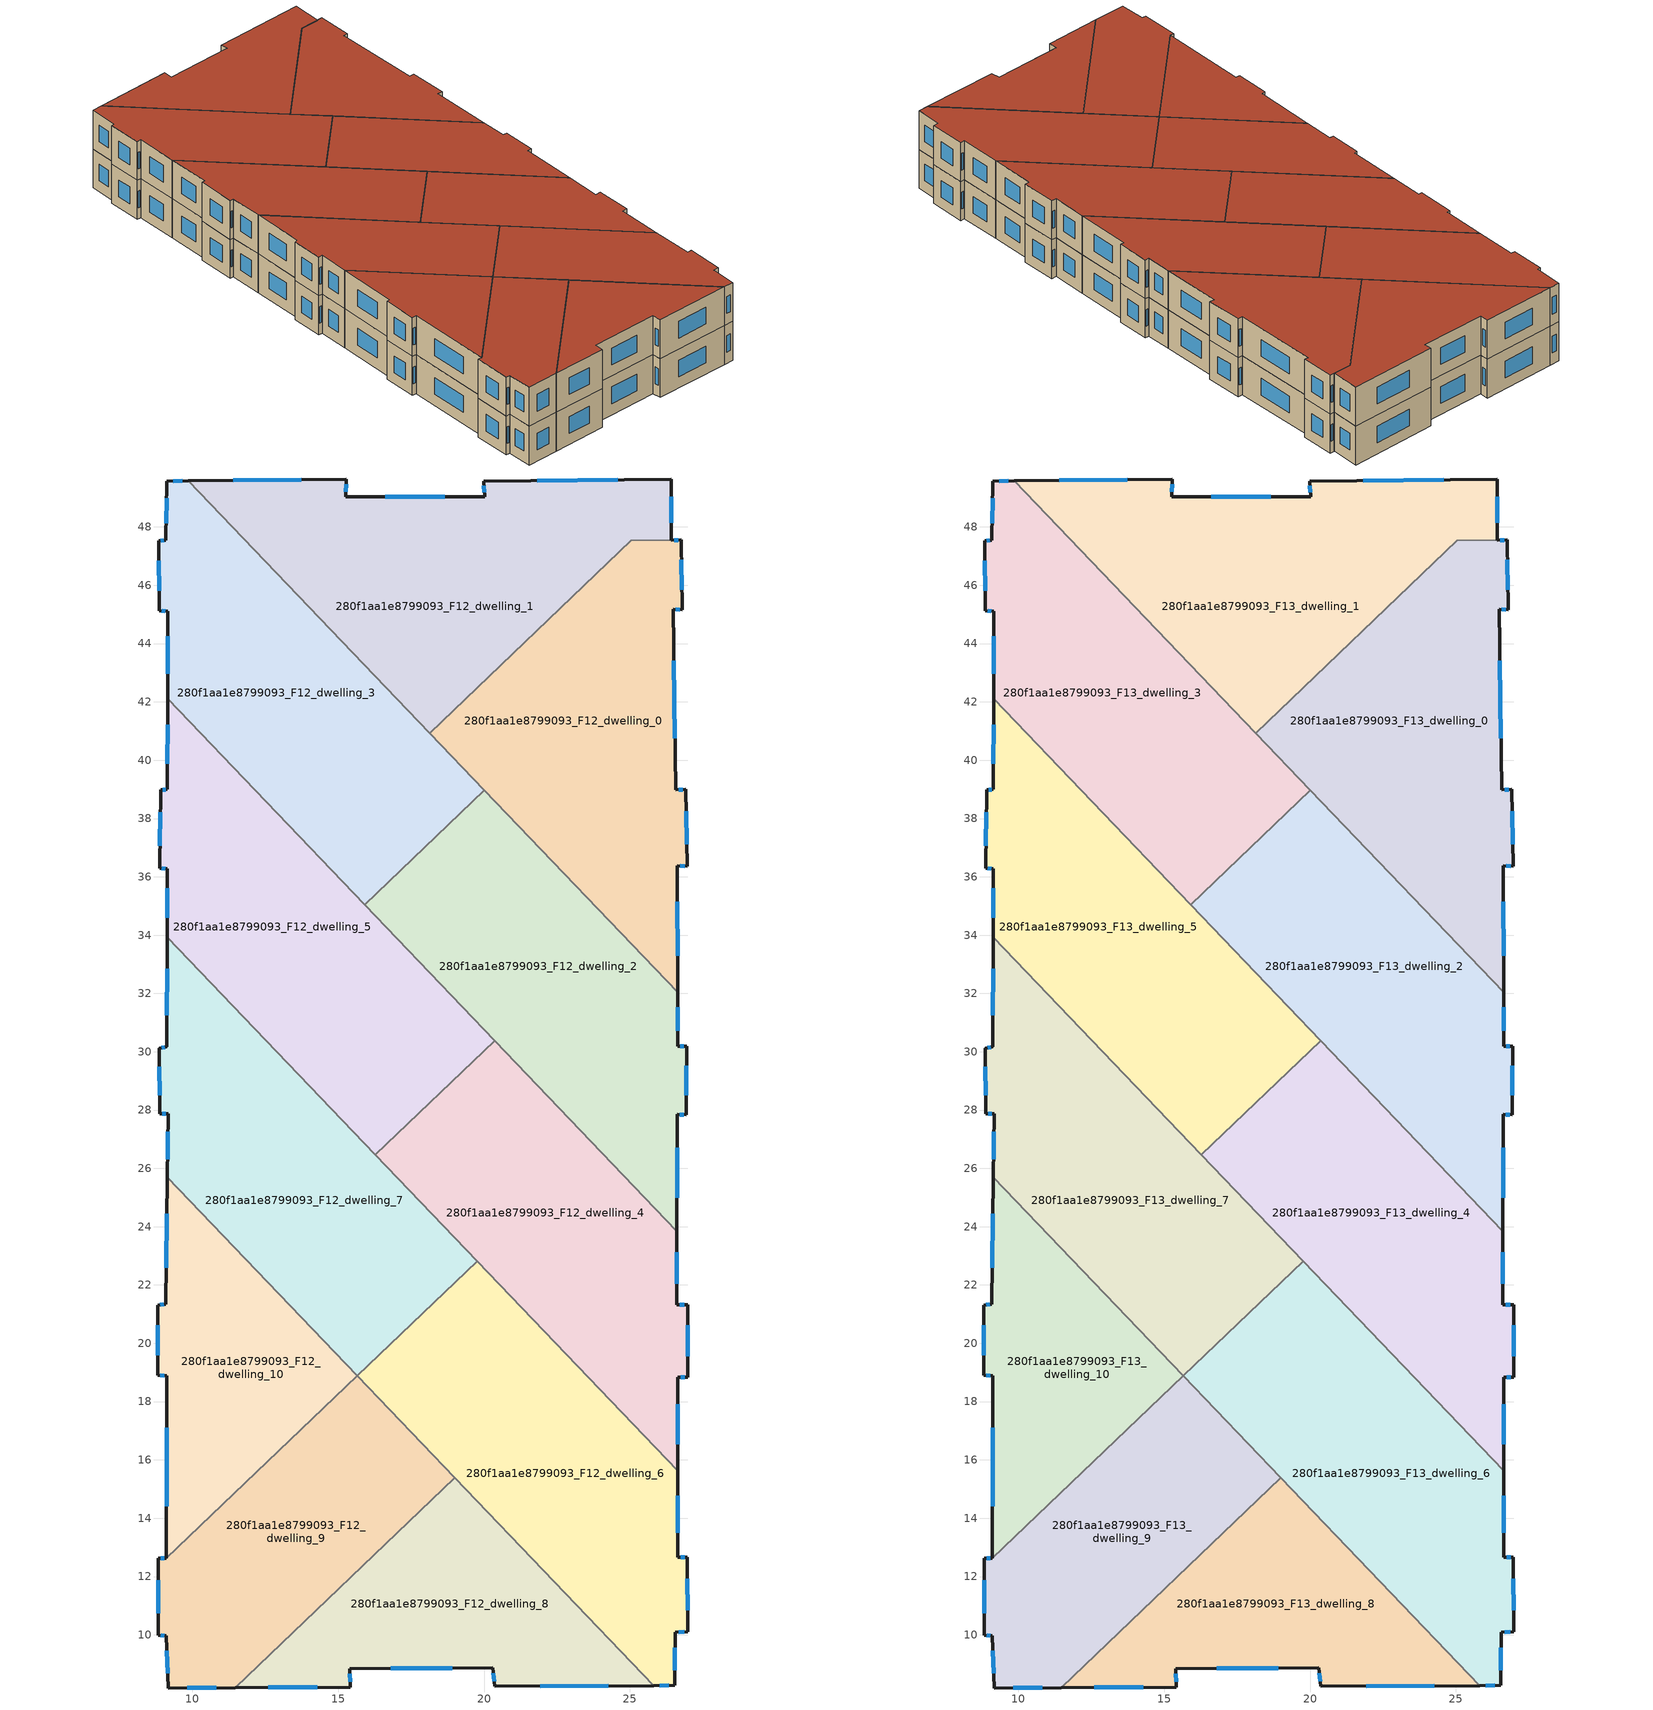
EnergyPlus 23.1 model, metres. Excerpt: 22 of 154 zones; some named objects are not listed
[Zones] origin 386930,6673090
280f1aa1e8799093_F12_dwelling_0
 floor to 280f1aa1e8799093_F11_dwelling_0 (EU_floor_Construction): 26.76,47.55 26.79,45.16 26.49,45.18 26.57,38.99 26.93,39 26.97,36.36 26.63,36.39 26.64,32.05 18.14,40.92 25.05,47.54 z36
 wall outside (EU_wall_Construction): 26.64,32.05 26.63,36.39 26.97,36.36 26.93,39 26.57,38.99 26.49,45.18 26.79,45.16 26.76,47.55 26.42,47.55 z36:39
 wall to 280f1aa1e8799093_F12_dwelling_1 (EU_wall_Construction): 26.42,47.55 25.05,47.54 18.14,40.92 z36:39
 wall to 280f1aa1e8799093_F12_dwelling_2 (EU_wall_Construction): 20.01,38.97 26.64,32.05 z36:39
 wall to 280f1aa1e8799093_F12_dwelling_3 (EU_wall_Construction): 18.14,40.92 20.01,38.97 z36:39
 window (EU_Window_Construction): 26.82,38.99 26.67,38.99 / 26.96,37.11 26.94,38.24 / 26.73,36.38 26.88,36.37 / 26.64,33.29 26.63,35.15 / 26.66,47.55 26.52,47.55 / 26.78,45.85 26.77,46.87 / 26.58,45.17 26.71,45.17 / 26.55,40.76 26.51,43.41 z36.86:38.14
280f1aa1e8799093_F12_dwelling_1
 floor to 280f1aa1e8799093_F11_dwelling_1 (EU_floor_Construction): 26.43,49.63 26.42,47.55 25.05,47.54 18.14,40.92 9.85,49.58 15.28,49.64 15.26,49.04 20.02,49.04 19.99,49.57 z36
 wall outside (EU_wall_Construction): 26.42,47.55 26.43,49.63 19.99,49.57 20.02,49.04 15.26,49.04 15.28,49.64 9.85,49.58 z36:39
 wall to 280f1aa1e8799093_F12_dwelling_3 (EU_wall_Construction): 9.85,49.58 18.14,40.92 z36:39
 window (EU_Window_Construction): 13.73,49.63 11.4,49.6 / 15.26,49.21 15.27,49.47 / 18.66,49.04 16.62,49.04 / 20,49.42 20.01,49.19 / 24.59,49.62 21.83,49.59 / 26.42,48.15 26.43,49.04 z36.86:38.14
280f1aa1e8799093_F12_dwelling_10
 floor to 280f1aa1e8799093_F11_dwelling_10 (EU_floor_Construction): 9.14,25.69 15.65,18.89 9.11,12.63 9.12,18.89 8.81,18.9 8.81,21.3 9.09,21.34 z36
 wall outside (EU_wall_Construction): 9.14,25.69 9.09,21.34 8.81,21.3 8.81,18.9 9.12,18.89 9.11,12.63 z36:39
 wall to 280f1aa1e8799093_F12_dwelling_7 (EU_wall_Construction): 15.65,18.89 9.14,25.69 z36:39
 wall to 280f1aa1e8799093_F12_dwelling_9 (EU_wall_Construction): 9.11,12.63 15.65,18.89 z36:39
 window (EU_Window_Construction): 9.01,21.33 8.89,21.31 / 9.13,24.45 9.1,22.59 / 9.11,17.1 9.11,14.42 / 8.9,18.9 9.03,18.89 / 8.81,20.62 8.81,19.59 z36.86:38.14
280f1aa1e8799093_F12_dwelling_2
 floor to 280f1aa1e8799093_F11_dwelling_2 (EU_floor_Construction): 26.64,32.05 26.64,30.2 26.95,30.19 26.94,27.84 26.63,27.85 26.62,23.85 15.9,35.04 20.01,38.97 z36
 wall outside (EU_wall_Construction): 26.62,23.85 26.63,27.85 26.94,27.84 26.95,30.19 26.64,30.2 26.64,32.05 z36:39
 wall to 280f1aa1e8799093_F12_dwelling_3 (EU_wall_Construction): 20.01,38.97 15.9,35.04 z36:39
 wall to 280f1aa1e8799093_F12_dwelling_4 (EU_wall_Construction): 20.36,30.39 26.62,23.85 z36:39
 wall to 280f1aa1e8799093_F12_dwelling_5 (EU_wall_Construction): 15.9,35.04 20.36,30.39 z36:39
 window (EU_Window_Construction): 26.62,24.99 26.63,26.71 / 26.64,30.72 26.64,31.52 / 26.86,30.19 26.73,30.19 / 26.94,28.51 26.94,29.52 / 26.72,27.85 26.85,27.84 z36.86:38.14
280f1aa1e8799093_F12_dwelling_3
 floor to 280f1aa1e8799093_F11_dwelling_3 (EU_floor_Construction): 9.85,49.58 20.01,38.97 15.9,35.04 9.14,42.11 9.15,45.11 8.87,45.13 8.84,47.53 9.09,47.54 9.12,49.57 z36
 wall outside (EU_wall_Construction): 9.85,49.58 9.12,49.57 9.09,47.54 8.84,47.53 8.87,45.13 9.15,45.11 9.14,42.11 z36:39
 wall to 280f1aa1e8799093_F12_dwelling_5 (EU_wall_Construction): 9.14,42.11 15.9,35.04 z36:39
 window (EU_Window_Construction): 8.84,46.85 8.86,45.82 / 9.02,47.54 8.91,47.53 / 9.12,48.99 9.1,48.12 / 9.65,49.58 9.33,49.57 / 9.14,44.25 9.14,42.96 / 8.95,45.12 9.07,45.12 z36.86:38.14
280f1aa1e8799093_F12_dwelling_4
 floor to 280f1aa1e8799093_F11_dwelling_4 (EU_floor_Construction): 26.62,23.85 26.61,21.33 26.98,21.32 26.99,18.84 26.65,18.83 26.65,15.62 16.27,26.47 20.36,30.38 z36
 wall outside (EU_wall_Construction): 26.65,15.62 26.65,18.83 26.99,18.84 26.98,21.32 26.61,21.33 26.62,23.85 z36:39
 wall to 280f1aa1e8799093_F12_dwelling_5 (EU_wall_Construction): 20.36,30.38 16.27,26.47 z36:39
 wall to 280f1aa1e8799093_F12_dwelling_6 (EU_wall_Construction): 19.76,22.82 26.65,15.62 z36:39
 wall to 280f1aa1e8799093_F12_dwelling_7 (EU_wall_Construction): 16.27,26.47 19.76,22.82 z36:39
 window (EU_Window_Construction): 26.65,16.54 26.65,17.92 / 26.61,22.05 26.61,23.13 / 26.87,21.32 26.71,21.33 / 26.99,19.55 26.98,20.61 / 26.74,18.83 26.89,18.84 z36.86:38.14
280f1aa1e8799093_F12_dwelling_5
 floor to 280f1aa1e8799093_F11_dwelling_5 (EU_floor_Construction): 9.14,42.11 20.36,30.38 16.27,26.47 9.13,33.92 9.14,36.28 8.87,36.3 8.91,38.98 9.14,39 z36
 wall outside (EU_wall_Construction): 9.14,42.11 9.14,39 8.91,38.98 8.87,36.3 9.14,36.28 9.13,33.92 z36:39
 wall to 280f1aa1e8799093_F12_dwelling_7 (EU_wall_Construction): 9.13,33.92 16.27,26.47 z36:39
 window (EU_Window_Construction): 8.9,38.21 8.88,37.06 / 9.08,38.99 8.98,38.98 / 9.14,41.22 9.14,39.89 / 9.14,35.6 9.13,34.6 / 8.95,36.29 9.06,36.28 z36.86:38.14
280f1aa1e8799093_F12_dwelling_6
 floor to 280f1aa1e8799093_F11_dwelling_6 (EU_floor_Construction): 26.65,15.62 26.65,12.66 26.97,12.66 26.98,10.11 26.55,10.08 26.54,8.26 25.83,8.26 15.65,18.89 19.76,22.82 z36
 wall outside (EU_wall_Construction): 25.83,8.26 26.54,8.26 26.55,10.08 26.98,10.11 26.97,12.66 26.65,12.66 26.65,15.62 z36:39
 wall to 280f1aa1e8799093_F12_dwelling_7 (EU_wall_Construction): 19.76,22.82 15.65,18.89 z36:39
 wall to 280f1aa1e8799093_F12_dwelling_8 (EU_wall_Construction): 19,15.39 25.83,8.26 z36:39
 wall to 280f1aa1e8799093_F12_dwelling_9 (EU_wall_Construction): 15.65,18.89 19,15.39 z36:39
 window (EU_Window_Construction): 26.54,8.78 26.55,9.56 / 26.03,8.26 26.33,8.26 / 26.65,13.5 26.65,14.77 / 26.88,12.66 26.74,12.66 / 26.98,10.84 26.97,11.93 / 26.68,10.09 26.86,10.1 z36.86:38.14
280f1aa1e8799093_F12_dwelling_7
 floor to 280f1aa1e8799093_F11_dwelling_7 (EU_floor_Construction): 9.13,33.92 19.76,22.82 15.65,18.89 9.14,25.69 9.17,27.88 8.88,27.87 8.87,30.12 9.12,30.18 z36
 wall outside (EU_wall_Construction): 9.13,33.92 9.12,30.18 8.87,30.12 8.88,27.87 9.17,27.88 9.14,25.69 z36:39
 window (EU_Window_Construction): 8.87,29.48 8.87,28.51 / 9.05,30.16 8.94,30.14 / 9.13,32.85 9.12,31.25 / 9.16,27.25 9.15,26.31 / 8.96,27.87 9.08,27.87 z36.86:38.14
280f1aa1e8799093_F12_dwelling_8
 floor to 280f1aa1e8799093_F11_dwelling_8 (EU_floor_Construction): 19,15.39 25.83,8.26 20.37,8.23 20.3,8.87 15.4,8.84 15.41,8.21 11.47,8.19 z36
 wall outside (EU_wall_Construction): 11.47,8.19 15.41,8.21 15.4,8.84 20.3,8.87 20.37,8.23 25.83,8.26 z36:39
 wall to 280f1aa1e8799093_F12_dwelling_9 (EU_wall_Construction): 19,15.39 11.47,8.19 z36:39
 window (EU_Window_Construction): 12.6,8.19 14.28,8.2 / 21.93,8.24 24.27,8.25 / 20.32,8.68 20.35,8.41 / 16.8,8.85 18.9,8.86 / 15.4,8.39 15.4,8.66 z36.86:38.14
280f1aa1e8799093_F12_dwelling_9
 floor to 280f1aa1e8799093_F11_dwelling_9 (EU_floor_Construction): 15.65,18.89 19,15.39 11.47,8.19 9.17,8.18 9.11,9.97 8.83,9.99 8.83,12.63 9.11,12.63 z36
 wall outside (EU_wall_Construction): 9.11,12.63 8.83,12.63 8.83,9.99 9.11,9.97 9.17,8.18 11.47,8.19 z36:39
 window (EU_Window_Construction): 9.03,12.63 8.91,12.63 / 9.83,8.18 10.81,8.18 / 9.12,9.46 9.15,8.69 / 8.91,9.99 9.03,9.98 / 8.83,11.88 8.83,10.75 z36.86:38.14
280f1aa1e8799093_F13_dwelling_0
 floor to 280f1aa1e8799093_F12_dwelling_0 (EU_floor_Construction): 26.76,47.55 26.79,45.16 26.49,45.18 26.57,38.99 26.93,39 26.97,36.36 26.63,36.39 26.64,32.05 18.14,40.92 25.05,47.54 z39
 wall outside (EU_wall_Construction): 26.64,32.05 26.63,36.39 26.97,36.36 26.93,39 26.57,38.99 26.49,45.18 26.79,45.16 26.76,47.55 26.42,47.55 z39:42
 wall to 280f1aa1e8799093_F13_dwelling_1 (EU_wall_Construction): 26.42,47.55 25.05,47.54 18.14,40.92 z39:42
 wall to 280f1aa1e8799093_F13_dwelling_2 (EU_wall_Construction): 20.01,38.97 26.64,32.05 z39:42
 wall to 280f1aa1e8799093_F13_dwelling_3 (EU_wall_Construction): 18.14,40.92 20.01,38.97 z39:42
 window (EU_Window_Construction): 26.82,38.99 26.67,38.99 / 26.96,37.11 26.94,38.24 / 26.73,36.38 26.88,36.37 / 26.64,33.29 26.63,35.15 / 26.66,47.55 26.52,47.55 / 26.78,45.85 26.77,46.87 / 26.58,45.17 26.71,45.17 / 26.55,40.76 26.51,43.41 z39.86:41.14
 roof outside (EU_roof_Construction): 26.64,32.05 26.63,36.39 26.97,36.36 26.93,39 26.57,38.99 26.49,45.18 26.79,45.16 26.76,47.55 25.05,47.54 18.14,40.92 z42
280f1aa1e8799093_F13_dwelling_1
 floor to 280f1aa1e8799093_F12_dwelling_1 (EU_floor_Construction): 26.43,49.63 26.42,47.55 25.05,47.54 18.14,40.92 9.85,49.58 15.28,49.64 15.26,49.04 20.02,49.04 19.99,49.57 z39
 wall outside (EU_wall_Construction): 26.42,47.55 26.43,49.63 19.99,49.57 20.02,49.04 15.26,49.04 15.28,49.64 9.85,49.58 z39:42
 wall to 280f1aa1e8799093_F13_dwelling_3 (EU_wall_Construction): 9.85,49.58 18.14,40.92 z39:42
 window (EU_Window_Construction): 13.73,49.63 11.4,49.6 / 15.26,49.21 15.27,49.47 / 18.66,49.04 16.62,49.04 / 20,49.42 20.01,49.19 / 24.59,49.62 21.83,49.59 / 26.42,48.15 26.43,49.04 z39.86:41.14
 roof outside (EU_roof_Construction): 26.42,47.55 26.43,49.63 19.99,49.57 20.02,49.04 15.26,49.04 15.28,49.64 9.85,49.58 18.14,40.92 25.05,47.54 z42
280f1aa1e8799093_F13_dwelling_10
 floor to 280f1aa1e8799093_F12_dwelling_10 (EU_floor_Construction): 9.14,25.69 15.65,18.89 9.11,12.63 9.12,18.89 8.81,18.9 8.81,21.3 9.09,21.34 z39
 wall outside (EU_wall_Construction): 9.14,25.69 9.09,21.34 8.81,21.3 8.81,18.9 9.12,18.89 9.11,12.63 z39:42
 wall to 280f1aa1e8799093_F13_dwelling_7 (EU_wall_Construction): 15.65,18.89 9.14,25.69 z39:42
 wall to 280f1aa1e8799093_F13_dwelling_9 (EU_wall_Construction): 9.11,12.63 15.65,18.89 z39:42
 window (EU_Window_Construction): 9.01,21.33 8.89,21.31 / 9.13,24.45 9.1,22.59 / 9.11,17.1 9.11,14.42 / 8.9,18.9 9.03,18.89 / 8.81,20.62 8.81,19.59 z39.86:41.14
 roof outside (EU_roof_Construction): 15.65,18.89 9.14,25.69 9.09,21.34 8.81,21.3 8.81,18.9 9.12,18.89 9.11,12.63 z42
280f1aa1e8799093_F13_dwelling_2
 floor to 280f1aa1e8799093_F12_dwelling_2 (EU_floor_Construction): 26.64,32.05 26.64,30.2 26.95,30.19 26.94,27.84 26.63,27.85 26.62,23.85 15.9,35.04 20.01,38.97 z39
 wall outside (EU_wall_Construction): 26.62,23.85 26.63,27.85 26.94,27.84 26.95,30.19 26.64,30.2 26.64,32.05 z39:42
 wall to 280f1aa1e8799093_F13_dwelling_3 (EU_wall_Construction): 20.01,38.97 15.9,35.04 z39:42
 wall to 280f1aa1e8799093_F13_dwelling_4 (EU_wall_Construction): 20.36,30.39 26.62,23.85 z39:42
 wall to 280f1aa1e8799093_F13_dwelling_5 (EU_wall_Construction): 15.9,35.04 20.36,30.39 z39:42
 window (EU_Window_Construction): 26.62,24.99 26.63,26.71 / 26.64,30.72 26.64,31.52 / 26.86,30.19 26.73,30.19 / 26.94,28.51 26.94,29.52 / 26.72,27.85 26.85,27.84 z39.86:41.14
 roof outside (EU_roof_Construction): 26.62,23.85 26.63,27.85 26.94,27.84 26.95,30.19 26.64,30.2 26.64,32.05 20.01,38.97 15.9,35.04 z42
280f1aa1e8799093_F13_dwelling_3
 floor to 280f1aa1e8799093_F12_dwelling_3 (EU_floor_Construction): 9.85,49.58 20.01,38.97 15.9,35.04 9.14,42.11 9.15,45.11 8.87,45.13 8.84,47.53 9.09,47.54 9.12,49.57 z39
 wall outside (EU_wall_Construction): 9.85,49.58 9.12,49.57 9.09,47.54 8.84,47.53 8.87,45.13 9.15,45.11 9.14,42.11 z39:42
 wall to 280f1aa1e8799093_F13_dwelling_5 (EU_wall_Construction): 9.14,42.11 15.9,35.04 z39:42
 window (EU_Window_Construction): 8.84,46.85 8.86,45.82 / 9.02,47.54 8.91,47.53 / 9.12,48.99 9.1,48.12 / 9.65,49.58 9.33,49.57 / 9.14,44.25 9.14,42.96 / 8.95,45.12 9.07,45.12 z39.86:41.14
 roof outside (EU_roof_Construction): 20.01,38.97 9.85,49.58 9.12,49.57 9.09,47.54 8.84,47.53 8.87,45.13 9.15,45.11 9.14,42.11 15.9,35.04 z42
280f1aa1e8799093_F13_dwelling_4
 floor to 280f1aa1e8799093_F12_dwelling_4 (EU_floor_Construction): 26.62,23.85 26.61,21.33 26.98,21.32 26.99,18.84 26.65,18.83 26.65,15.62 16.27,26.47 20.36,30.38 z39
 wall outside (EU_wall_Construction): 26.65,15.62 26.65,18.83 26.99,18.84 26.98,21.32 26.61,21.33 26.62,23.85 z39:42
 wall to 280f1aa1e8799093_F13_dwelling_5 (EU_wall_Construction): 20.36,30.38 16.27,26.47 z39:42
 wall to 280f1aa1e8799093_F13_dwelling_6 (EU_wall_Construction): 19.76,22.82 26.65,15.62 z39:42
 wall to 280f1aa1e8799093_F13_dwelling_7 (EU_wall_Construction): 16.27,26.47 19.76,22.82 z39:42
 window (EU_Window_Construction): 26.65,16.54 26.65,17.92 / 26.61,22.05 26.61,23.13 / 26.87,21.32 26.71,21.33 / 26.99,19.55 26.98,20.61 / 26.74,18.83 26.89,18.84 z39.86:41.14
 roof outside (EU_roof_Construction): 26.65,15.62 26.65,18.83 26.99,18.84 26.98,21.32 26.61,21.33 26.62,23.85 20.36,30.38 16.27,26.47 z42
280f1aa1e8799093_F13_dwelling_5
 floor to 280f1aa1e8799093_F12_dwelling_5 (EU_floor_Construction): 9.14,42.11 20.36,30.38 16.27,26.47 9.13,33.92 9.14,36.28 8.87,36.3 8.91,38.98 9.14,39 z39
 wall outside (EU_wall_Construction): 9.14,42.11 9.14,39 8.91,38.98 8.87,36.3 9.14,36.28 9.13,33.92 z39:42
 wall to 280f1aa1e8799093_F13_dwelling_7 (EU_wall_Construction): 9.13,33.92 16.27,26.47 z39:42
 window (EU_Window_Construction): 8.9,38.21 8.88,37.06 / 9.08,38.99 8.98,38.98 / 9.14,41.22 9.14,39.89 / 9.14,35.6 9.13,34.6 / 8.95,36.29 9.06,36.28 z39.86:41.14
 roof outside (EU_roof_Construction): 20.36,30.38 9.14,42.11 9.14,39 8.91,38.98 8.87,36.3 9.14,36.28 9.13,33.92 16.27,26.47 z42
280f1aa1e8799093_F13_dwelling_6
 floor to 280f1aa1e8799093_F12_dwelling_6 (EU_floor_Construction): 26.65,15.62 26.65,12.66 26.97,12.66 26.98,10.11 26.55,10.08 26.54,8.26 25.83,8.26 15.65,18.89 19.76,22.82 z39
 wall outside (EU_wall_Construction): 25.83,8.26 26.54,8.26 26.55,10.08 26.98,10.11 26.97,12.66 26.65,12.66 26.65,15.62 z39:42
 wall to 280f1aa1e8799093_F13_dwelling_7 (EU_wall_Construction): 19.76,22.82 15.65,18.89 z39:42
 wall to 280f1aa1e8799093_F13_dwelling_8 (EU_wall_Construction): 19,15.39 25.83,8.26 z39:42
 wall to 280f1aa1e8799093_F13_dwelling_9 (EU_wall_Construction): 15.65,18.89 19,15.39 z39:42
 window (EU_Window_Construction): 26.54,8.78 26.55,9.56 / 26.03,8.26 26.33,8.26 / 26.65,13.5 26.65,14.77 / 26.88,12.66 26.74,12.66 / 26.98,10.84 26.97,11.93 / 26.68,10.09 26.86,10.1 z39.86:41.14
 roof outside (EU_roof_Construction): 26.54,8.26 26.55,10.08 26.98,10.11 26.97,12.66 26.65,12.66 26.65,15.62 19.76,22.82 15.65,18.89 25.83,8.26 z42
280f1aa1e8799093_F13_dwelling_7
 floor to 280f1aa1e8799093_F12_dwelling_7 (EU_floor_Construction): 9.13,33.92 19.76,22.82 15.65,18.89 9.14,25.69 9.17,27.88 8.88,27.87 8.87,30.12 9.12,30.18 z39
 wall outside (EU_wall_Construction): 9.13,33.92 9.12,30.18 8.87,30.12 8.88,27.87 9.17,27.88 9.14,25.69 z39:42
 window (EU_Window_Construction): 8.87,29.48 8.87,28.51 / 9.05,30.16 8.94,30.14 / 9.13,32.85 9.12,31.25 / 9.16,27.25 9.15,26.31 / 8.96,27.87 9.08,27.87 z39.86:41.14
 roof outside (EU_roof_Construction): 19.76,22.82 9.13,33.92 9.12,30.18 8.87,30.12 8.88,27.87 9.17,27.88 9.14,25.69 15.65,18.89 z42
280f1aa1e8799093_F13_dwelling_8
 floor to 280f1aa1e8799093_F12_dwelling_8 (EU_floor_Construction): 19,15.39 25.83,8.26 20.37,8.23 20.3,8.87 15.4,8.84 15.41,8.21 11.47,8.19 z39
 wall outside (EU_wall_Construction): 11.47,8.19 15.41,8.21 15.4,8.84 20.3,8.87 20.37,8.23 25.83,8.26 z39:42
 wall to 280f1aa1e8799093_F13_dwelling_9 (EU_wall_Construction): 19,15.39 11.47,8.19 z39:42
 window (EU_Window_Construction): 12.6,8.19 14.28,8.2 / 21.93,8.24 24.27,8.25 / 20.32,8.68 20.35,8.41 / 16.8,8.85 18.9,8.86 / 15.4,8.39 15.4,8.66 z39.86:41.14
 roof outside (EU_roof_Construction): 25.83,8.26 19,15.39 11.47,8.19 15.41,8.21 15.4,8.84 20.3,8.87 20.37,8.23 z42
280f1aa1e8799093_F13_dwelling_9
 floor to 280f1aa1e8799093_F12_dwelling_9 (EU_floor_Construction): 15.65,18.89 19,15.39 11.47,8.19 9.17,8.18 9.11,9.97 8.83,9.99 8.83,12.63 9.11,12.63 z39
 wall outside (EU_wall_Construction): 9.11,12.63 8.83,12.63 8.83,9.99 9.11,9.97 9.17,8.18 11.47,8.19 z39:42
 window (EU_Window_Construction): 9.03,12.63 8.91,12.63 / 9.83,8.18 10.81,8.18 / 9.12,9.46 9.15,8.69 / 8.91,9.99 9.03,9.98 / 8.83,11.88 8.83,10.75 z39.86:41.14
 roof outside (EU_roof_Construction): 19,15.39 15.65,18.89 9.11,12.63 8.83,12.63 8.83,9.99 9.11,9.97 9.17,8.18 11.47,8.19 z42
[Building]
EU S2 Campaign: North Axis=0; Terrain=City; Solar Distribution=FullExterior
[Site:Location]
Helsinki-Vantaa.AP: Latitude=60.317; Longitude=24.963; Time Zone=2; Elevation=54.6
[SizingPeriod:WeatherFileDays]
AnnualSizingPeriod: Begin Month=1; Begin Day of Month=1; End Month=12; End Day of Month=31; Day of Week for Start Day=Monday; Use Weather File Daylight Saving Period=No; Use Weather File Rain and Snow Indicators=No
[MATERIAL]
EU_InternalMass_Material: Roughness=MediumRough; Thickness=0.1; Conductivity=1; Density=1800; Specific Heat=900; Thermal Absorptance=0.9; Solar Absorptance=0.7; Visible Absorptance=0.7
[MATERIAL:NOMASS] Roughness=MediumRough; Thermal Absorptance=0.9; Solar Absorptance=0.7; Visible Absorptance=0.7
Name | Thermal Resistance
EU_wall_NoMass | 1.10183
EU_roof_NoMass; EU_floor_NoMass | 1.70606
[WINDOWMATERIAL:SIMPLEGLAZINGSYSTEM]
EU_Window_SimpleGlazing: UFactor=3.11035; Solar Heat Gain Coefficient=0.8; Visible Transmittance=0.8
[CONSTRUCTION]
EU_wall_Construction: EU_wall_NoMass
EU_roof_Construction: EU_roof_NoMass
EU_floor_Construction: EU_floor_NoMass
EU_Window_Construction: EU_Window_SimpleGlazing
EU_InternalMass_Construction: EU_InternalMass_Material
[ZONE] Type=1; Multiplier=1; Ceiling Height=autocalculate; Floor Area=autocalculate; Part of Total Floor Area=Yes
Name | Volume
280f1aa1e8799093_F12_dwelling_0; 280f1aa1e8799093_F13_dwelling_0 | 214.6875
280f1aa1e8799093_F12_dwelling_1; 280f1aa1e8799093_F13_dwelling_1 | 220.052
280f1aa1e8799093_F12_dwelling_10; 280f1aa1e8799093_F13_dwelling_10 | 130.581
280f1aa1e8799093_F12_dwelling_2; 280f1aa1e8799093_F13_dwelling_2 | 216.042
280f1aa1e8799093_F12_dwelling_3; 280f1aa1e8799093_F13_dwelling_3 | 218.72
280f1aa1e8799093_F12_dwelling_4; 280f1aa1e8799093_F13_dwelling_4 | 207.075
280f1aa1e8799093_F12_dwelling_5; 280f1aa1e8799093_F13_dwelling_5 | 227.642
280f1aa1e8799093_F12_dwelling_6; 280f1aa1e8799093_F13_dwelling_6 | 221.536
280f1aa1e8799093_F12_dwelling_7; 280f1aa1e8799093_F13_dwelling_7 | 213.204
280f1aa1e8799093_F12_dwelling_8; 280f1aa1e8799093_F13_dwelling_8 | 144.91
280f1aa1e8799093_F12_dwelling_9; 280f1aa1e8799093_F13_dwelling_9 | 159.262
[INTERNALMASS] Construction=EU_InternalMass_Construction
Name | Zone or ZoneList | Surface Area
280f1aa1e8799093_F12_dwelling_0_EU_InternalMass | 280f1aa1e8799093_F12_dwelling_0 | 71.5622
280f1aa1e8799093_F12_dwelling_1_EU_InternalMass | 280f1aa1e8799093_F12_dwelling_1 | 73.3507
280f1aa1e8799093_F12_dwelling_2_EU_InternalMass | 280f1aa1e8799093_F12_dwelling_2 | 72.0144
280f1aa1e8799093_F12_dwelling_3_EU_InternalMass | 280f1aa1e8799093_F12_dwelling_3 | 72.9069
280f1aa1e8799093_F12_dwelling_4_EU_InternalMass | 280f1aa1e8799093_F12_dwelling_4 | 69.0252
280f1aa1e8799093_F12_dwelling_5_EU_InternalMass | 280f1aa1e8799093_F12_dwelling_5 | 75.8806
280f1aa1e8799093_F12_dwelling_6_EU_InternalMass | 280f1aa1e8799093_F12_dwelling_6 | 73.8447
280f1aa1e8799093_F12_dwelling_7_EU_InternalMass | 280f1aa1e8799093_F12_dwelling_7 | 71.0675
280f1aa1e8799093_F12_dwelling_8_EU_InternalMass | 280f1aa1e8799093_F12_dwelling_8 | 48.3039
280f1aa1e8799093_F12_dwelling_9_EU_InternalMass | 280f1aa1e8799093_F12_dwelling_9 | 53.0879
280f1aa1e8799093_F12_dwelling_10_EU_InternalMass | 280f1aa1e8799093_F12_dwelling_10 | 43.5272
280f1aa1e8799093_F13_dwelling_0_EU_InternalMass | 280f1aa1e8799093_F13_dwelling_0 | 71.5622
280f1aa1e8799093_F13_dwelling_1_EU_InternalMass | 280f1aa1e8799093_F13_dwelling_1 | 73.3507
280f1aa1e8799093_F13_dwelling_2_EU_InternalMass | 280f1aa1e8799093_F13_dwelling_2 | 72.0144
280f1aa1e8799093_F13_dwelling_3_EU_InternalMass | 280f1aa1e8799093_F13_dwelling_3 | 72.9069
280f1aa1e8799093_F13_dwelling_4_EU_InternalMass | 280f1aa1e8799093_F13_dwelling_4 | 69.0252
280f1aa1e8799093_F13_dwelling_5_EU_InternalMass | 280f1aa1e8799093_F13_dwelling_5 | 75.8806
280f1aa1e8799093_F13_dwelling_6_EU_InternalMass | 280f1aa1e8799093_F13_dwelling_6 | 73.8447
280f1aa1e8799093_F13_dwelling_7_EU_InternalMass | 280f1aa1e8799093_F13_dwelling_7 | 71.0675
280f1aa1e8799093_F13_dwelling_8_EU_InternalMass | 280f1aa1e8799093_F13_dwelling_8 | 48.3039
280f1aa1e8799093_F13_dwelling_9_EU_InternalMass | 280f1aa1e8799093_F13_dwelling_9 | 53.0879
280f1aa1e8799093_F13_dwelling_10_EU_InternalMass | 280f1aa1e8799093_F13_dwelling_10 | 43.5272
[OTHEREQUIPMENT] Fuel Type=Electricity; Design Level Calculation Method=Watts/Area; Power per Zone Floor Area=1; Fraction Latent=0; Fraction Radiant=0; Fraction Lost=0; Carbon Dioxide Generation Rate=0; EndUse Subcategory=EU_Step8_InternalGains
Name | Zone or ZoneList or Space or SpaceList | Schedule
EU_Step8_InternalGain_280f1aa1e8799093_F12_dwelling_0_f000 | 280f1aa1e8799093_F12_dwelling_0 | EU_Step8_GainSchedule_280f1aa1e8799093_F12_dwelling_0_f000
EU_Step8_InternalGain_280f1aa1e8799093_F12_dwelling_1_f000 | 280f1aa1e8799093_F12_dwelling_1 | EU_Step8_GainSchedule_280f1aa1e8799093_F12_dwelling_1_f000
EU_Step8_InternalGain_280f1aa1e8799093_F12_dwelling_2_f000 | 280f1aa1e8799093_F12_dwelling_2 | EU_Step8_GainSchedule_280f1aa1e8799093_F12_dwelling_2_f000
EU_Step8_InternalGain_280f1aa1e8799093_F12_dwelling_3_f000 | 280f1aa1e8799093_F12_dwelling_3 | EU_Step8_GainSchedule_280f1aa1e8799093_F12_dwelling_3_f000
EU_Step8_InternalGain_280f1aa1e8799093_F12_dwelling_4_f000 | 280f1aa1e8799093_F12_dwelling_4 | EU_Step8_GainSchedule_280f1aa1e8799093_F12_dwelling_4_f000
EU_Step8_InternalGain_280f1aa1e8799093_F12_dwelling_5_f000 | 280f1aa1e8799093_F12_dwelling_5 | EU_Step8_GainSchedule_280f1aa1e8799093_F12_dwelling_5_f000
EU_Step8_InternalGain_280f1aa1e8799093_F12_dwelling_6_f000 | 280f1aa1e8799093_F12_dwelling_6 | EU_Step8_GainSchedule_280f1aa1e8799093_F12_dwelling_6_f000
EU_Step8_InternalGain_280f1aa1e8799093_F12_dwelling_7_f000 | 280f1aa1e8799093_F12_dwelling_7 | EU_Step8_GainSchedule_280f1aa1e8799093_F12_dwelling_7_f000
EU_Step8_InternalGain_280f1aa1e8799093_F12_dwelling_8_f000 | 280f1aa1e8799093_F12_dwelling_8 | EU_Step8_GainSchedule_280f1aa1e8799093_F12_dwelling_8_f000
EU_Step8_InternalGain_280f1aa1e8799093_F12_dwelling_9_f000 | 280f1aa1e8799093_F12_dwelling_9 | EU_Step8_GainSchedule_280f1aa1e8799093_F12_dwelling_9_f000
EU_Step8_InternalGain_280f1aa1e8799093_F12_dwelling_10_f000 | 280f1aa1e8799093_F12_dwelling_10 | EU_Step8_GainSchedule_280f1aa1e8799093_F12_dwelling_10_f000
EU_Step8_InternalGain_280f1aa1e8799093_F13_dwelling_0_f000 | 280f1aa1e8799093_F13_dwelling_0 | EU_Step8_GainSchedule_280f1aa1e8799093_F13_dwelling_0_f000
EU_Step8_InternalGain_280f1aa1e8799093_F13_dwelling_1_f000 | 280f1aa1e8799093_F13_dwelling_1 | EU_Step8_GainSchedule_280f1aa1e8799093_F13_dwelling_1_f000
EU_Step8_InternalGain_280f1aa1e8799093_F13_dwelling_2_f000 | 280f1aa1e8799093_F13_dwelling_2 | EU_Step8_GainSchedule_280f1aa1e8799093_F13_dwelling_2_f000
EU_Step8_InternalGain_280f1aa1e8799093_F13_dwelling_3_f000 | 280f1aa1e8799093_F13_dwelling_3 | EU_Step8_GainSchedule_280f1aa1e8799093_F13_dwelling_3_f000
EU_Step8_InternalGain_280f1aa1e8799093_F13_dwelling_4_f000 | 280f1aa1e8799093_F13_dwelling_4 | EU_Step8_GainSchedule_280f1aa1e8799093_F13_dwelling_4_f000
EU_Step8_InternalGain_280f1aa1e8799093_F13_dwelling_5_f000 | 280f1aa1e8799093_F13_dwelling_5 | EU_Step8_GainSchedule_280f1aa1e8799093_F13_dwelling_5_f000
EU_Step8_InternalGain_280f1aa1e8799093_F13_dwelling_6_f000 | 280f1aa1e8799093_F13_dwelling_6 | EU_Step8_GainSchedule_280f1aa1e8799093_F13_dwelling_6_f000
EU_Step8_InternalGain_280f1aa1e8799093_F13_dwelling_7_f000 | 280f1aa1e8799093_F13_dwelling_7 | EU_Step8_GainSchedule_280f1aa1e8799093_F13_dwelling_7_f000
EU_Step8_InternalGain_280f1aa1e8799093_F13_dwelling_8_f000 | 280f1aa1e8799093_F13_dwelling_8 | EU_Step8_GainSchedule_280f1aa1e8799093_F13_dwelling_8_f000
EU_Step8_InternalGain_280f1aa1e8799093_F13_dwelling_9_f000 | 280f1aa1e8799093_F13_dwelling_9 | EU_Step8_GainSchedule_280f1aa1e8799093_F13_dwelling_9_f000
EU_Step8_InternalGain_280f1aa1e8799093_F13_dwelling_10_f000 | 280f1aa1e8799093_F13_dwelling_10 | EU_Step8_GainSchedule_280f1aa1e8799093_F13_dwelling_10_f000
[ZONEVENTILATION:DESIGNFLOWRATE] Schedule=EU_AlwaysOn; Design Flow Rate Calculation Method=AirChanges/Hour; Air Changes per Hour=0.756316; Ventilation Type=Natural; Fan Pressure Rise=0; Fan Total Efficiency=1; Constant Term Coefficient=1; Temperature Term Coefficient=0; Velocity Term Coefficient=0; Velocity Squared Term Coefficient=0; Minimum Indoor Temperature=-100; Maximum Indoor Temperature=100; Delta Temperature=-100; Minimum Outdoor Temperature=-100; Maximum Outdoor Temperature=100; Maximum Wind Speed=40
Name | Zone or ZoneList or Space or SpaceList
EU_ConstantAir_280f1aa1e8799093_F12_dwelling_0 | 280f1aa1e8799093_F12_dwelling_0
EU_ConstantAir_280f1aa1e8799093_F12_dwelling_1 | 280f1aa1e8799093_F12_dwelling_1
EU_ConstantAir_280f1aa1e8799093_F12_dwelling_2 | 280f1aa1e8799093_F12_dwelling_2
EU_ConstantAir_280f1aa1e8799093_F12_dwelling_3 | 280f1aa1e8799093_F12_dwelling_3
EU_ConstantAir_280f1aa1e8799093_F12_dwelling_4 | 280f1aa1e8799093_F12_dwelling_4
EU_ConstantAir_280f1aa1e8799093_F12_dwelling_5 | 280f1aa1e8799093_F12_dwelling_5
EU_ConstantAir_280f1aa1e8799093_F12_dwelling_6 | 280f1aa1e8799093_F12_dwelling_6
EU_ConstantAir_280f1aa1e8799093_F12_dwelling_7 | 280f1aa1e8799093_F12_dwelling_7
EU_ConstantAir_280f1aa1e8799093_F12_dwelling_8 | 280f1aa1e8799093_F12_dwelling_8
EU_ConstantAir_280f1aa1e8799093_F12_dwelling_9 | 280f1aa1e8799093_F12_dwelling_9
EU_ConstantAir_280f1aa1e8799093_F12_dwelling_10 | 280f1aa1e8799093_F12_dwelling_10
EU_ConstantAir_280f1aa1e8799093_F13_dwelling_0 | 280f1aa1e8799093_F13_dwelling_0
EU_ConstantAir_280f1aa1e8799093_F13_dwelling_1 | 280f1aa1e8799093_F13_dwelling_1
EU_ConstantAir_280f1aa1e8799093_F13_dwelling_2 | 280f1aa1e8799093_F13_dwelling_2
EU_ConstantAir_280f1aa1e8799093_F13_dwelling_3 | 280f1aa1e8799093_F13_dwelling_3
EU_ConstantAir_280f1aa1e8799093_F13_dwelling_4 | 280f1aa1e8799093_F13_dwelling_4
EU_ConstantAir_280f1aa1e8799093_F13_dwelling_5 | 280f1aa1e8799093_F13_dwelling_5
EU_ConstantAir_280f1aa1e8799093_F13_dwelling_6 | 280f1aa1e8799093_F13_dwelling_6
EU_ConstantAir_280f1aa1e8799093_F13_dwelling_7 | 280f1aa1e8799093_F13_dwelling_7
EU_ConstantAir_280f1aa1e8799093_F13_dwelling_8 | 280f1aa1e8799093_F13_dwelling_8
EU_ConstantAir_280f1aa1e8799093_F13_dwelling_9 | 280f1aa1e8799093_F13_dwelling_9
EU_ConstantAir_280f1aa1e8799093_F13_dwelling_10 | 280f1aa1e8799093_F13_dwelling_10
[HVACTEMPLATE:ZONE:IDEALLOADSAIRSYSTEM] System Availability Schedule=EU_AlwaysOn; Maximum Heating Supply Air Temperature=50; Minimum Cooling Supply Air Temperature=13; Maximum Heating Supply Air Humidity Ratio=0.0156; Minimum Cooling Supply Air Humidity Ratio=0.0077; Heating Limit=NoLimit; Cooling Limit=NoLimit; Heating Availability Schedule=EU_AlwaysOn; Cooling Availability Schedule=EU_CoolingOff; Dehumidification Control Type=ConstantSensibleHeatRatio; Cooling Sensible Heat Ratio=0.7; Dehumidification Setpoint=60; Humidification Control Type=None; Humidification Setpoint=30; Outdoor Air Method=None; Outdoor Air Flow Rate per Person=0.00944; Outdoor Air Flow Rate per Zone Floor Area=0; Outdoor Air Flow Rate per Zone=0; Demand Controlled Ventilation Type=None; Outdoor Air Economizer Type=NoEconomizer; Heat Recovery Type=None; Sensible Heat Recovery Effectiveness=0.7; Latent Heat Recovery Effectiveness=0.65
Name | Template Thermostat
280f1aa1e8799093_F12_dwelling_0 | EU_HeatOnly_280f1aa1e8799093_F12_dwelling_0
280f1aa1e8799093_F12_dwelling_1 | EU_HeatOnly_280f1aa1e8799093_F12_dwelling_1
280f1aa1e8799093_F12_dwelling_2 | EU_HeatOnly_280f1aa1e8799093_F12_dwelling_2
280f1aa1e8799093_F12_dwelling_3 | EU_HeatOnly_280f1aa1e8799093_F12_dwelling_3
280f1aa1e8799093_F12_dwelling_4 | EU_HeatOnly_280f1aa1e8799093_F12_dwelling_4
280f1aa1e8799093_F12_dwelling_5 | EU_HeatOnly_280f1aa1e8799093_F12_dwelling_5
280f1aa1e8799093_F12_dwelling_6 | EU_HeatOnly_280f1aa1e8799093_F12_dwelling_6
280f1aa1e8799093_F12_dwelling_7 | EU_HeatOnly_280f1aa1e8799093_F12_dwelling_7
280f1aa1e8799093_F12_dwelling_8 | EU_HeatOnly_280f1aa1e8799093_F12_dwelling_8
280f1aa1e8799093_F12_dwelling_9 | EU_HeatOnly_280f1aa1e8799093_F12_dwelling_9
280f1aa1e8799093_F12_dwelling_10 | EU_HeatOnly_280f1aa1e8799093_F12_dwelling_10
280f1aa1e8799093_F13_dwelling_0 | EU_HeatOnly_280f1aa1e8799093_F13_dwelling_0
280f1aa1e8799093_F13_dwelling_1 | EU_HeatOnly_280f1aa1e8799093_F13_dwelling_1
280f1aa1e8799093_F13_dwelling_2 | EU_HeatOnly_280f1aa1e8799093_F13_dwelling_2
280f1aa1e8799093_F13_dwelling_3 | EU_HeatOnly_280f1aa1e8799093_F13_dwelling_3
280f1aa1e8799093_F13_dwelling_4 | EU_HeatOnly_280f1aa1e8799093_F13_dwelling_4
280f1aa1e8799093_F13_dwelling_5 | EU_HeatOnly_280f1aa1e8799093_F13_dwelling_5
280f1aa1e8799093_F13_dwelling_6 | EU_HeatOnly_280f1aa1e8799093_F13_dwelling_6
280f1aa1e8799093_F13_dwelling_7 | EU_HeatOnly_280f1aa1e8799093_F13_dwelling_7
280f1aa1e8799093_F13_dwelling_8 | EU_HeatOnly_280f1aa1e8799093_F13_dwelling_8
280f1aa1e8799093_F13_dwelling_9 | EU_HeatOnly_280f1aa1e8799093_F13_dwelling_9
280f1aa1e8799093_F13_dwelling_10 | EU_HeatOnly_280f1aa1e8799093_F13_dwelling_10
[SIZING:ZONE] Zone Cooling Design Supply Air Temperature Input Method=SupplyAirTemperature; Zone Cooling Design Supply Air Temperature=13; Zone Heating Design Supply Air Temperature Input Method=SupplyAirTemperature; Zone Heating Design Supply Air Temperature=50; Zone Cooling Design Supply Air Humidity Ratio=0.008; Zone Heating Design Supply Air Humidity Ratio=0.008; Cooling Design Air Flow Method=DesignDay; Cooling Design Air Flow Rate=0; Cooling Minimum Air Flow per Zone Floor Area=0.000762; Cooling Minimum Air Flow=0; Cooling Minimum Air Flow Fraction=0.2; Heating Design Air Flow Method=DesignDay; Heating Design Air Flow Rate=0; Heating Maximum Air Flow per Zone Floor Area=0.002032; Heating Maximum Air Flow=0.141576; Heating Maximum Air Flow Fraction=0.3; Account for Dedicated Outdoor Air System=No; Dedicated Outdoor Air System Control Strategy=NeutralSupplyAir; Dedicated Outdoor Air Low Setpoint Temperature for Design=autosize; Dedicated Outdoor Air High Setpoint Temperature for Design=autosize; Zone Load Sizing Method=Sensible Load Only No Latent Load; Zone Latent Cooling Design Supply Air Humidity Ratio Input Method=HumidityRatioDifference; Zone Cooling Design Supply Air Humidity Ratio Difference=0.005; Zone Latent Heating Design Supply Air Humidity Ratio Input Method=HumidityRatioDifference; Zone Humidification Design Supply Air Humidity Ratio Difference=0.005
280f1aa1e8799093_F12_dwelling_0; 280f1aa1e8799093_F12_dwelling_1; 280f1aa1e8799093_F12_dwelling_2; 280f1aa1e8799093_F12_dwelling_3; 280f1aa1e8799093_F12_dwelling_4; 280f1aa1e8799093_F12_dwelling_5; 280f1aa1e8799093_F12_dwelling_6; 280f1aa1e8799093_F12_dwelling_7; 280f1aa1e8799093_F12_dwelling_8; 280f1aa1e8799093_F12_dwelling_9; 280f1aa1e8799093_F12_dwelling_10; 280f1aa1e8799093_F13_dwelling_0; 280f1aa1e8799093_F13_dwelling_1; 280f1aa1e8799093_F13_dwelling_2; 280f1aa1e8799093_F13_dwelling_3; 280f1aa1e8799093_F13_dwelling_4; 280f1aa1e8799093_F13_dwelling_5; 280f1aa1e8799093_F13_dwelling_6; 280f1aa1e8799093_F13_dwelling_7; 280f1aa1e8799093_F13_dwelling_8; 280f1aa1e8799093_F13_dwelling_9; 280f1aa1e8799093_F13_dwelling_10
[SCHEDULE:CONSTANT]
Name | Hourly Value
EU_AlwaysOn | 1
EU_CoolingOff | 0
[SCHEDULE:FILE] Column Number=1; Rows to Skip at Top=0; Number of Hours of Data=8760; Column Separator=Comma; Interpolate to Timestep=No; Minutes per Item=60; Adjust Schedule for Daylight Savings=Yes
Name | File
EU_Step8_GainSchedule_280f1aa1e8799093_F12_dwelling_0_f000 | ../../schedules/280f1aa1e8799093/280f1aa1e8799093_F12_dwelling_0_f000_gain.csv
EU_Step8_GainSchedule_280f1aa1e8799093_F12_dwelling_1_f000 | ../../schedules/280f1aa1e8799093/280f1aa1e8799093_F12_dwelling_1_f000_gain.csv
EU_Step8_GainSchedule_280f1aa1e8799093_F12_dwelling_2_f000 | ../../schedules/280f1aa1e8799093/280f1aa1e8799093_F12_dwelling_2_f000_gain.csv
EU_Step8_GainSchedule_280f1aa1e8799093_F12_dwelling_3_f000 | ../../schedules/280f1aa1e8799093/280f1aa1e8799093_F12_dwelling_3_f000_gain.csv
EU_Step8_GainSchedule_280f1aa1e8799093_F12_dwelling_4_f000 | ../../schedules/280f1aa1e8799093/280f1aa1e8799093_F12_dwelling_4_f000_gain.csv
EU_Step8_GainSchedule_280f1aa1e8799093_F12_dwelling_5_f000 | ../../schedules/280f1aa1e8799093/280f1aa1e8799093_F12_dwelling_5_f000_gain.csv
EU_Step8_GainSchedule_280f1aa1e8799093_F12_dwelling_6_f000 | ../../schedules/280f1aa1e8799093/280f1aa1e8799093_F12_dwelling_6_f000_gain.csv
EU_Step8_GainSchedule_280f1aa1e8799093_F12_dwelling_7_f000 | ../../schedules/280f1aa1e8799093/280f1aa1e8799093_F12_dwelling_7_f000_gain.csv
EU_Step8_GainSchedule_280f1aa1e8799093_F12_dwelling_8_f000 | ../../schedules/280f1aa1e8799093/280f1aa1e8799093_F12_dwelling_8_f000_gain.csv
EU_Step8_GainSchedule_280f1aa1e8799093_F12_dwelling_9_f000 | ../../schedules/280f1aa1e8799093/280f1aa1e8799093_F12_dwelling_9_f000_gain.csv
EU_Step8_GainSchedule_280f1aa1e8799093_F12_dwelling_10_f000 | ../../schedules/280f1aa1e8799093/280f1aa1e8799093_F12_dwelling_10_f000_gain.csv
EU_Step8_GainSchedule_280f1aa1e8799093_F13_dwelling_0_f000 | ../../schedules/280f1aa1e8799093/280f1aa1e8799093_F13_dwelling_0_f000_gain.csv
EU_Step8_GainSchedule_280f1aa1e8799093_F13_dwelling_1_f000 | ../../schedules/280f1aa1e8799093/280f1aa1e8799093_F13_dwelling_1_f000_gain.csv
EU_Step8_GainSchedule_280f1aa1e8799093_F13_dwelling_2_f000 | ../../schedules/280f1aa1e8799093/280f1aa1e8799093_F13_dwelling_2_f000_gain.csv
EU_Step8_GainSchedule_280f1aa1e8799093_F13_dwelling_3_f000 | ../../schedules/280f1aa1e8799093/280f1aa1e8799093_F13_dwelling_3_f000_gain.csv
EU_Step8_GainSchedule_280f1aa1e8799093_F13_dwelling_4_f000 | ../../schedules/280f1aa1e8799093/280f1aa1e8799093_F13_dwelling_4_f000_gain.csv
EU_Step8_GainSchedule_280f1aa1e8799093_F13_dwelling_5_f000 | ../../schedules/280f1aa1e8799093/280f1aa1e8799093_F13_dwelling_5_f000_gain.csv
EU_Step8_GainSchedule_280f1aa1e8799093_F13_dwelling_6_f000 | ../../schedules/280f1aa1e8799093/280f1aa1e8799093_F13_dwelling_6_f000_gain.csv
EU_Step8_GainSchedule_280f1aa1e8799093_F13_dwelling_7_f000 | ../../schedules/280f1aa1e8799093/280f1aa1e8799093_F13_dwelling_7_f000_gain.csv
EU_Step8_GainSchedule_280f1aa1e8799093_F13_dwelling_8_f000 | ../../schedules/280f1aa1e8799093/280f1aa1e8799093_F13_dwelling_8_f000_gain.csv
EU_Step8_GainSchedule_280f1aa1e8799093_F13_dwelling_9_f000 | ../../schedules/280f1aa1e8799093/280f1aa1e8799093_F13_dwelling_9_f000_gain.csv
EU_Step8_GainSchedule_280f1aa1e8799093_F13_dwelling_10_f000 | ../../schedules/280f1aa1e8799093/280f1aa1e8799093_F13_dwelling_10_f000_gain.csv
